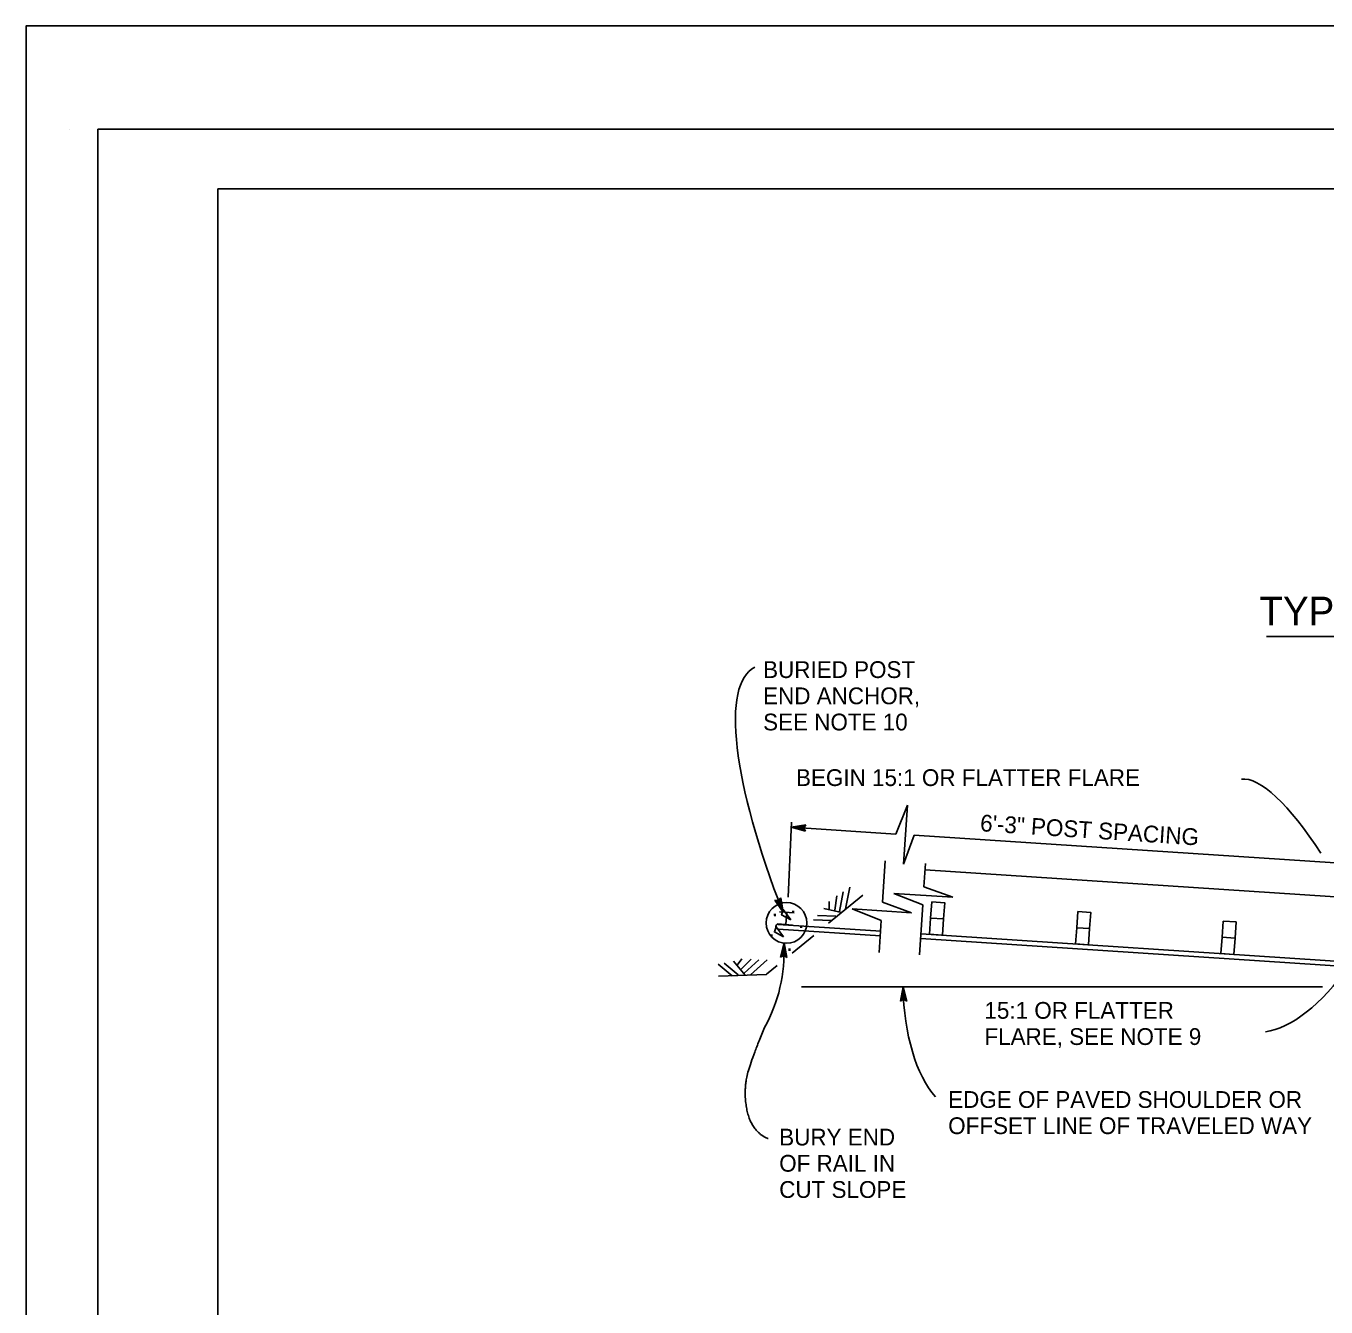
# Model space of a CAD drawing. Extents: x -893 to 867, y -474 to 712.
# Drawn here: x -893 to -351, y 177 to 712 of the extents above; entities that cross this region are included whole.
import ezdxf

# ---------------------------------------------------------------- set-up
doc = ezdxf.new("R2010")
doc.units = 0
for name, color, linetype in [('10 Sheet Format', 7, 'Continuous'), ('56 Stage 3 Anno', 7, 'Continuous'), ('57 Undefined', 7, 'Continuous'), ('60 Nongeo Data', 7, 'Continuous')]:
    doc.layers.add(name, color=color, linetype=linetype)

msp = doc.modelspace()

# ---------------------------------------------------------------- linework, layer by layer
at = {"layer": '10 Sheet Format'}
for p, q in [((-875.41, 668.96), (-875.41, 668.96)), ((-813.45, 643.96), (811.55, 643.96)), ((-813.45, 643.96), (-813.45, -406.04))]:
    msp.add_line(p, q, dxfattribs=at)
for points in [[(-893.45, -474.04), (866.55, -474.04), (866.55, 711.96), (-893.45, 711.96)], [(-863.43, 668.96), (836.57, 668.96), (836.57, -431.04), (-863.43, -431.04)], [(-863.43, 668.96), (836.57, 668.96), (836.57, -431.04), (-863.43, -431.04)]]:
    msp.add_lwpolyline(points, close=True, dxfattribs=at)
at = {"layer": '56 Stage 3 Anno'}
for p, q in [((-525.53, 386.83), (-530.35, 374.73)), ((-525.53, 386.83), (-527.15, 362.15)), ((-573.88, 379.68), (-575.38, 348.48)), ((-567.96, 378.58), (-574.04, 377.63)), ((-574.04, 377.63), (-574.04, 377.63)), ((-574.04, 377.63), (-568.14, 375.91)), ((-574.04, 377.63), (-530.33, 374.77)), ((-568.2, 378.24), (-572.66, 377.54)), ((-572.65, 377.54), (-568.35, 376.29)), ((-568.46, 377.89), (-571.28, 377.45)), ((-571.28, 377.45), (-568.51, 376.64)), ((-568.66, 377.56), (-569.9, 377.37)), ((-569.9, 377.37), (-568.72, 377.02)), ((-568.85, 377.29), (-567.96, 378.58)), ((-568.14, 375.91), (-568.85, 377.29)), ((-568.14, 375.91), (-568.14, 375.91)), ((-567.96, 378.58), (-567.96, 378.58)), ((-527.15, 362.15), (-522.77, 374.23)), ((-522.76, 374.27), (-326.13, 361.38)), ((-534.86, 363.52), (-535.99, 346.3)), ((-518, 362.42), (-518.64, 352.77)), ((-506.56, 348.4), (-518.64, 352.77)), ((-579.37, 346.96), (-578.41, 348.2)), ((-578.92, 347.52), (-578.48, 344.69)), ((-578.67, 347.87), (-577.98, 343.41)), ((-578.41, 348.2), (-578.41, 348.2)), ((-578.41, 348.2), (-577.48, 342.12)), ((-531.23, 350.01), (-519.13, 345.19)), ((-531.23, 350.01), (-506.56, 348.4)), ((-577.48, 342.12), (-580.9, 347.23)), ((-580.9, 347.23), (-580.9, 347.23)), ((-580.9, 347.23), (-579.37, 346.96)), ((-577.98, 343.42), (-580.48, 347.14)), ((-578.48, 344.69), (-580.09, 347.1)), ((-578.98, 345.98), (-579.67, 347.01)), ((-579.18, 347.23), (-578.98, 345.98)), ((-577.48, 342.12), (-577.48, 342.12)), ((-548.58, 343.55), (-536.49, 338.73)), ((-548.58, 343.55), (-523.91, 341.93)), ((-523.91, 341.93), (-535.99, 346.3)), ((-519.13, 345.19), (-520.5, 324.28)), ((-536.49, 338.73), (-537.36, 325.38)), ((-577.01, 329.29), (-578.55, 323.34)), ((-577.06, 327.9), (-578.18, 323.56)), ((-577.11, 326.53), (-577.83, 323.73)), ((-576.58, 323.72), (-577.11, 326.53)), ((-576.23, 323.47), (-577.06, 327.91)), ((-575.88, 323.25), (-577.01, 329.29)), ((-577.01, 329.29), (-577.01, 329.29)), ((-578.55, 323.34), (-577.19, 324.09)), ((-578.55, 323.34), (-578.55, 323.34)), ((-577.15, 325.15), (-577.46, 323.95)), ((-577.19, 324.09), (-575.88, 323.25)), ((-576.92, 323.91), (-577.15, 325.15)), ((-575.88, 323.25), (-575.88, 323.25)), ((-569.81, 311.05), (-352.33, 311.05)), ((-527.28, 311.05), (-528.49, 305.02)), ((-527.26, 309.66), (-528.14, 305.26)), ((-525.82, 305.07), (-527.28, 311.05)), ((-527.28, 311.05), (-527.28, 311.05)), ((-526.18, 305.28), (-527.25, 309.67)), ((-528.49, 305.02), (-527.18, 305.85)), ((-528.49, 305.02), (-528.49, 305.02)), ((-527.22, 308.29), (-527.8, 305.45)), ((-527.2, 306.9), (-527.44, 305.69)), ((-526.55, 305.51), (-527.22, 308.29)), ((-526.9, 305.68), (-527.2, 306.9)), ((-527.18, 305.85), (-525.82, 305.07)), ((-525.82, 305.07), (-525.82, 305.07))]:
    msp.add_line(p, q, dxfattribs=at)
msp.add_arc((-640.89, 325.24), 63.83, 330.6952, 3.0062, dxfattribs=at)
for centre, major_axis, ratio, start_param, end_param in [((-526.56, 317.49), (62.72, -126.85), 0.25861, 3.14222, 4.39139), ((-356.98, 333.58), (30.79, -63.57), 0.278854, 1.979236, 3.056078), ((-356.99, 341.92), (-27.54, -48.21), 0.454049, 0.325869, 1.355692), ((-501.49, 313.81), (0.53, 54.97), 0.471531, 1.632457, 2.664812)]:
    msp.add_ellipse(centre, major_axis=major_axis, ratio=ratio, start_param=start_param, end_param=end_param, dxfattribs=at)
msp.add_open_spline([(-585.23, 294), (-592.14, 277.28), (-593.68, 266.14), (-591.76, 254.99), (-586.38, 248.46), (-583.69, 247.69)], degree=2, dxfattribs=at)
at = {"layer": '57 Undefined'}
msp.add_line((-375.69, 457.19), (-100.61, 457.19), dxfattribs=at)
at = {"layer": '60 Nongeo Data'}
for p, q in [((-326.36, 347.24), (-518.17, 359.86)), ((-555.91, 343.01), (-555.06, 348.9)), ((-553.96, 342.48), (-552.34, 350.67)), ((-551.35, 343.49), (-549.54, 352.65)), ((-572.86, 341.82), (-578.99, 342.32)), ((-575.93, 342.07), (-576.32, 337.2)), ((-553.03, 342.08), (-560.46, 343.72)), ((-558.21, 343.35), (-558.22, 346.61)), ((-573.51, 336.78), (-579.65, 337.27)), ((-536.62, 334.25), (-579.49, 337.07)), ((-557.18, 338.62), (-564.81, 338.92)), ((-555.44, 340.48), (-563.07, 340.79)), ((-536.75, 332.26), (-579.45, 335.07)), ((-328.3, 318.5), (-519.89, 331.15)), ((-328.16, 320.49), (-519.76, 333.14)), ((-598.66, 315.63), (-604.55, 320.48)), ((-596.15, 316.07), (-602.04, 320.91)), ((-593.25, 315.88), (-598.19, 321.68)), ((-596.62, 320.02), (-594.66, 322.63)), ((-594.99, 318.36), (-590.76, 322.54)), ((-593.75, 316.76), (-587.52, 322.31)), ((-591.06, 315.99), (-584.09, 322.2))]:
    msp.add_line(p, q, dxfattribs=at)
for points in [[(-558.44, 337.54), (-544.12, 349.28)], [(-573.61, 325.09), (-564.68, 332.41)], [(-604.35, 315.42), (-584.37, 316.21)], [(-584.34, 316.29), (-579.86, 319.96)]]:
    msp.add_lwpolyline(points, dxfattribs=at)
for points in [[(-574.21, 338.96), (-577.35, 343.2), (-578.05, 340.99)], [(-515.41, 346.41), (-510, 346.06), (-510.45, 339.31), (-515.85, 339.66)], [(-454.44, 342.4), (-449.04, 342.05), (-449.48, 335.3), (-454.89, 335.65)], [(-515.85, 339.66), (-510.45, 339.31), (-510.89, 332.56), (-516.3, 332.91)], [(-393.77, 338.41), (-388.37, 338.05), (-388.81, 331.3), (-394.22, 331.66)], [(-577.24, 331.87), (-580.37, 336.1), (-581.08, 333.9)], [(-454.89, 335.65), (-449.48, 335.3), (-449.93, 328.55), (-455.33, 328.9)], [(-394.22, 331.66), (-388.81, 331.3), (-389.26, 324.55), (-394.66, 324.91)]]:
    msp.add_lwpolyline(points, close=True, dxfattribs=at)
msp.add_circle((-576, 337.66), 8.5, dxfattribs=at)
msp.add_arc((-579.48, 336.17), 1, 86.2369, 266.2369, dxfattribs=at)

# ---------------------------------------------------------------- texts
at = {"layer": '57 Undefined'}
for s, height, p in [('TYPICAL PARABOLIC LAYOUT', 12, (-378.58, 461.79)), ('BURIED POST', 7, (-585.78, 439.87)), ('END ANCHOR,', 7, (-585.78, 428.93)), ('SEE NOTE 10', 7, (-585.78, 418)), ('BEGIN 15:1 OR FLATTER FLARE', 7, (-572.05, 394.8)), ('15:1 OR FLATTER', 7, (-493.4, 297.67)), ('FLARE, SEE NOTE 9', 7, (-493.4, 286.74)), ('EDGE OF PAVED SHOULDER OR', 7, (-508.53, 260.48)), ('OFFSET LINE OF TRAVELED WAY', 7, (-508.53, 249.54)), ('BURY END', 7, (-579.06, 244.79)), ('OF RAIL IN', 7, (-579.06, 233.85)), ('CUT SLOPE', 7, (-579.06, 222.92))]:
    msp.add_text(s, height=height, dxfattribs=at).set_placement(p)
msp.add_text('6\'-3" POST SPACING', height=7, rotation=356.2497, dxfattribs=at).set_placement((-495.36, 375.95))
at = {"layer": '60 Nongeo Data'}
for p in [(-574.51, 341.62), (-582.15, 340.35), (-571.18, 335.47), (-583.47, 331.72), (-576.05, 325.88)]:
    msp.add_text('.', height=7, rotation=2.25, dxfattribs=at).set_placement(p)

doc.saveas('drawing.dxf')
